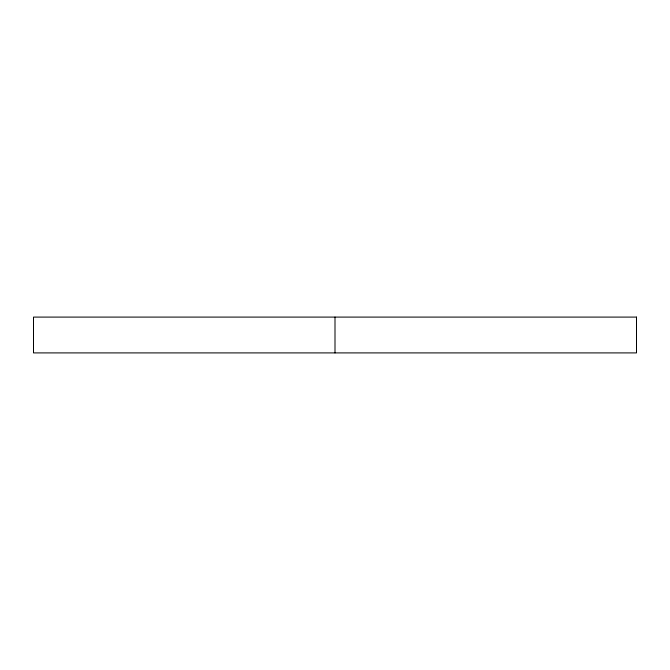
<?xml version="1.0" encoding="UTF-8"?>
<svg xmlns="http://www.w3.org/2000/svg" width="670" height="670" viewBox="0 0 670 670"><rect width="100%" height="100%" fill="white"/><g stroke="black" fill="none" stroke-linecap="round" stroke-linejoin="round"><path stroke-width="1" d="M335 317.094L335 352.906M636.5 317.094L33.5 317.094L33.5 352.906L636.5 352.906L636.5 317.094"/></g></svg>
